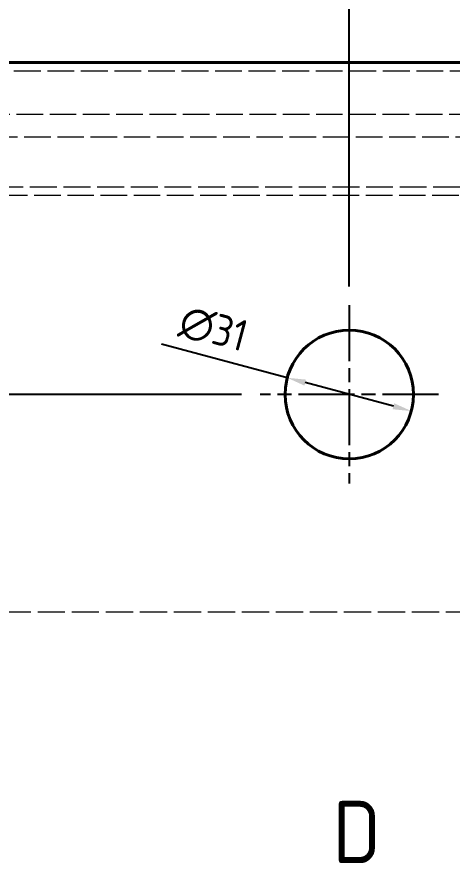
# Model space of a CAD drawing. Header units: millimetres. Extents: x 0 to 2523, y 0 to 1782.
# Drawn here: x 885.1 to 990.1, y 973.1 to 1177 of the extents above; entities that cross this region are included whole.
import ezdxf

# ---------------------------------------------------------------- set-up
doc = ezdxf.new("R2010")
doc.units = ezdxf.units.MM
doc.header["$LTSCALE"] = 3
doc.linetypes.add('CHAIN', pattern=[0.3543, 0.2362, -0.0295, 0.0591, -0.0295])
doc.linetypes.add('DASHED', pattern=[0.2067, 0.1654, -0.0413])
for name, color, linetype, lineweight in [('가려진 것(ISO)', 2, 'DASHED', 18), ('가시적인 것(ISO)', 3, 'Continuous', 40), ('상세 경계(JIS)', 7, 'Continuous', 25), ('중심 표식(ISO)', 1, 'Continuous', 25), ('치수(ISO)', 2, 'Continuous', 25)]:
    doc.layers.add(name, color=color, linetype=linetype, lineweight=lineweight)
doc.styles.add('부품번호텍스트_PSTEK_POSCO', font='isocp.shx')
doc.styles.add('치수 텍스트_PSTEK_POSCO', font='isocp.shx')
doc.dimstyles.new('치수_PSTEK_POSCO', dxfattribs={"dimscale": 3, "dimtxt": 2.5, "dimasz": 1.5, "dimexe": 1, "dimexo": 1.5, "dimgap": 1, "dimtad": 1, "dimrnd": 1e-08, "dimdsep": 46, "dimtxsty": '치수 텍스트_PSTEK_POSCO', "dimcen": 0.09, "dimdle": 10, "dimclrd": 7, "dimclre": 7, "dimclrt": 2, "dimadec": 1, "dimazin": 2, "dimtfac": 1, "dimtmove": 0, "dimatfit": 3, "dimfxl": 0, "dimtolj": 1, "dimlwd": -1, "dimlwe": -1, "dimarcsym": 0})

# ---------------------------------------------------------------- blocks, each defined once
blk = doc.blocks.new('2dDetail0')
at = {"layer": '상세 경계(JIS)', "insert": (320.427, 324.381), "char_height": 5, "attachment_point": 7, "style": '부품번호텍스트_PSTEK_POSCO'}
blk.add_mtext('D', dxfattribs=at)
blk = doc.blocks.new('*D89')
at = {"layer": 'Defpoints', "color": 0, "transparency": 16777216}
for p in [(735.28, 1166.07), (785.28, 1166.07), (943.78, 1086.07)]:
    blk.add_point(p, dxfattribs=at)
at = {"layer": '치수(ISO)', "color": 7, "transparency": 16777216}
for p, q in [((780.78, 1166.07), (732.28, 1166.07)), ((735.28, 1090.57), (735.28, 1161.57)), ((939.28, 1086.07), (732.28, 1086.07))]:
    blk.add_line(p, q, dxfattribs=at)
for points in [[(734.53, 1161.57), (736.03, 1161.57), (735.28, 1166.07)], [(734.53, 1090.57), (736.03, 1090.57), (735.28, 1086.07)]]:
    blk.add_solid(points, dxfattribs=at)
at = {"layer": '치수(ISO)', "color": 2, "transparency": 16777216, "insert": (728.53, 1121.94), "char_height": 7.5, "attachment_point": 4, "rotation": 90, "style": '치수 텍스트_PSTEK_POSCO'}
blk.add_mtext('\\A1;80', dxfattribs=at)
blk = doc.blocks.new('*D90')
at = {"layer": 'Defpoints', "color": 0, "transparency": 16777216}
for p in [(785.28, 1208.92), (785.28, 1166.07), (965.28, 1107.57)]:
    blk.add_point(p, dxfattribs=at)
at = {"layer": '치수(ISO)', "color": 7, "transparency": 16777216}
for p, q in [((785.28, 1170.57), (785.28, 1211.92)), ((965.28, 1112.07), (965.28, 1211.92)), ((960.78, 1208.92), (789.78, 1208.92))]:
    blk.add_line(p, q, dxfattribs=at)
for points in [[(789.78, 1209.67), (789.78, 1208.17), (785.28, 1208.92)], [(960.78, 1209.67), (960.78, 1208.17), (965.28, 1208.92)]]:
    blk.add_solid(points, dxfattribs=at)
at = {"layer": '치수(ISO)', "color": 2, "transparency": 16777216, "insert": (859.27, 1215.67), "char_height": 7.5, "attachment_point": 4, "style": '치수 텍스트_PSTEK_POSCO'}
blk.add_mtext('\\A1;180', dxfattribs=at)
blk = doc.blocks.new('*D94')
at = {"layer": 'Defpoints', "color": 0, "transparency": 16777216}
for p in [(950.3, 1090.08), (980.25, 1082.06)]:
    blk.add_point(p, dxfattribs=at)
at = {"layer": '치수(ISO)', "color": 7, "transparency": 16777216}
for p, q in [((950.3, 1090.08), (919.98, 1098.2)), ((975.9, 1083.22), (954.65, 1088.91))]:
    blk.add_line(p, q, dxfattribs=at)
for points in [[(954.85, 1089.64), (954.46, 1088.19), (950.3, 1090.08)], [(976.1, 1083.94), (975.71, 1082.5), (980.25, 1082.06)]]:
    blk.add_solid(points, dxfattribs=at)
at = {"layer": '치수(ISO)', "color": 2, "transparency": 16777216, "insert": (924.63, 1103.95), "char_height": 7.5, "attachment_point": 4, "rotation": 345, "style": '치수 텍스트_PSTEK_POSCO'}
blk.add_mtext('\\A1;∅31', dxfattribs=at)

msp = doc.modelspace()

# ---------------------------------------------------------------- linework, layer by layer
at = {"layer": '가려진 것(ISO)', "ltscale": 13.047749}
msp.add_line((787.2766, 1164.0669), (1143.2766, 1164.0669), dxfattribs=at)
at = {"layer": '가려진 것(ISO)', "ltscale": 12.948576}
msp.add_line((828.7766, 1153.5669), (1101.7766, 1153.5669), dxfattribs=at)
at = {"layer": '가려진 것(ISO)', "ltscale": 12.901145}
for p, q in [((1117.2766, 1148.0669), (813.2766, 1148.0669)), ((817.2766, 1134.0669), (1113.2766, 1134.0669))]:
    msp.add_line(p, q, dxfattribs=at)
at = {"layer": '가려진 것(ISO)', "ltscale": 13.075485}
msp.add_line((815.2766, 1136.0669), (1115.2766, 1136.0669), dxfattribs=at)
at = {"layer": '가려진 것(ISO)', "ltscale": 13.228595}
msp.add_line((1101.7766, 1033.5669), (839.2789, 1033.5669), dxfattribs=at)
at = {"layer": '가시적인 것(ISO)'}
msp.add_line((785.2766, 1166.0669), (1145.2766, 1166.0669), dxfattribs=at)
msp.add_circle((965.2766, 1086.0669), 15.5, dxfattribs=at)
at = {"layer": '중심 표식(ISO)', "linetype": 'CHAIN', "ltscale": 19.051651}
for p, q in [((965.2766, 1107.5669), (965.2766, 1064.5669)), ((986.7766, 1086.0669), (943.7766, 1086.0669))]:
    msp.add_line(p, q, dxfattribs=at)

# ---------------------------------------------------------------- block references
at = {"layer": '상세 경계(JIS)', "xscale": 3, "yscale": 3, "zscale": 3}
msp.add_blockref('2dDetail0', (0, 0), dxfattribs=at)

# ---------------------------------------------------------------- dimensions: what is measured, and where the dimension line sits
at = {"layer": '치수(ISO)', "color": 7}
for base, p1, angle, picture, middle in [((785.2766, 1208.9226), (965.2766, 1107.5669), 180, '*D90', (865.2766, 1208.9226)), ((735.2766, 1166.0669), (943.7766, 1086.0669), 90, '*D89', (735.2766, 1126.0669))]:
    dim = msp.add_linear_dim(base=base, p1=p1, p2=(785.2766, 1166.0669), angle=angle, dimstyle='치수_PSTEK_POSCO', override={"dimdec": 2, "dimtp": 0, "dimtm": 0, "dimtdec": 2, "dimtofl": 0, "dimatfit": 1}, dxfattribs=at)
    dim.commit()
    dim.dimension.update_dxf_attribs({"geometry": picture, "text_midpoint": middle, "dimtype": 160})
dim = msp.add_diameter_dim_2p(p1=(980.2484, 1082.0552), p2=(950.3047, 1090.0786), dimstyle='치수_PSTEK_POSCO', override={"dimdec": 2, "dimlfac": 1, "dimtp": 0, "dimtm": 0, "dimtdec": 2, "dimatfit": 2}, dxfattribs=at)
dim.commit()
dim.dimension.update_dxf_attribs({"geometry": '*D94', "text_midpoint": (929.4021, 1095.6794), "dimtype": 163})

doc.saveas('drawing.dxf')
